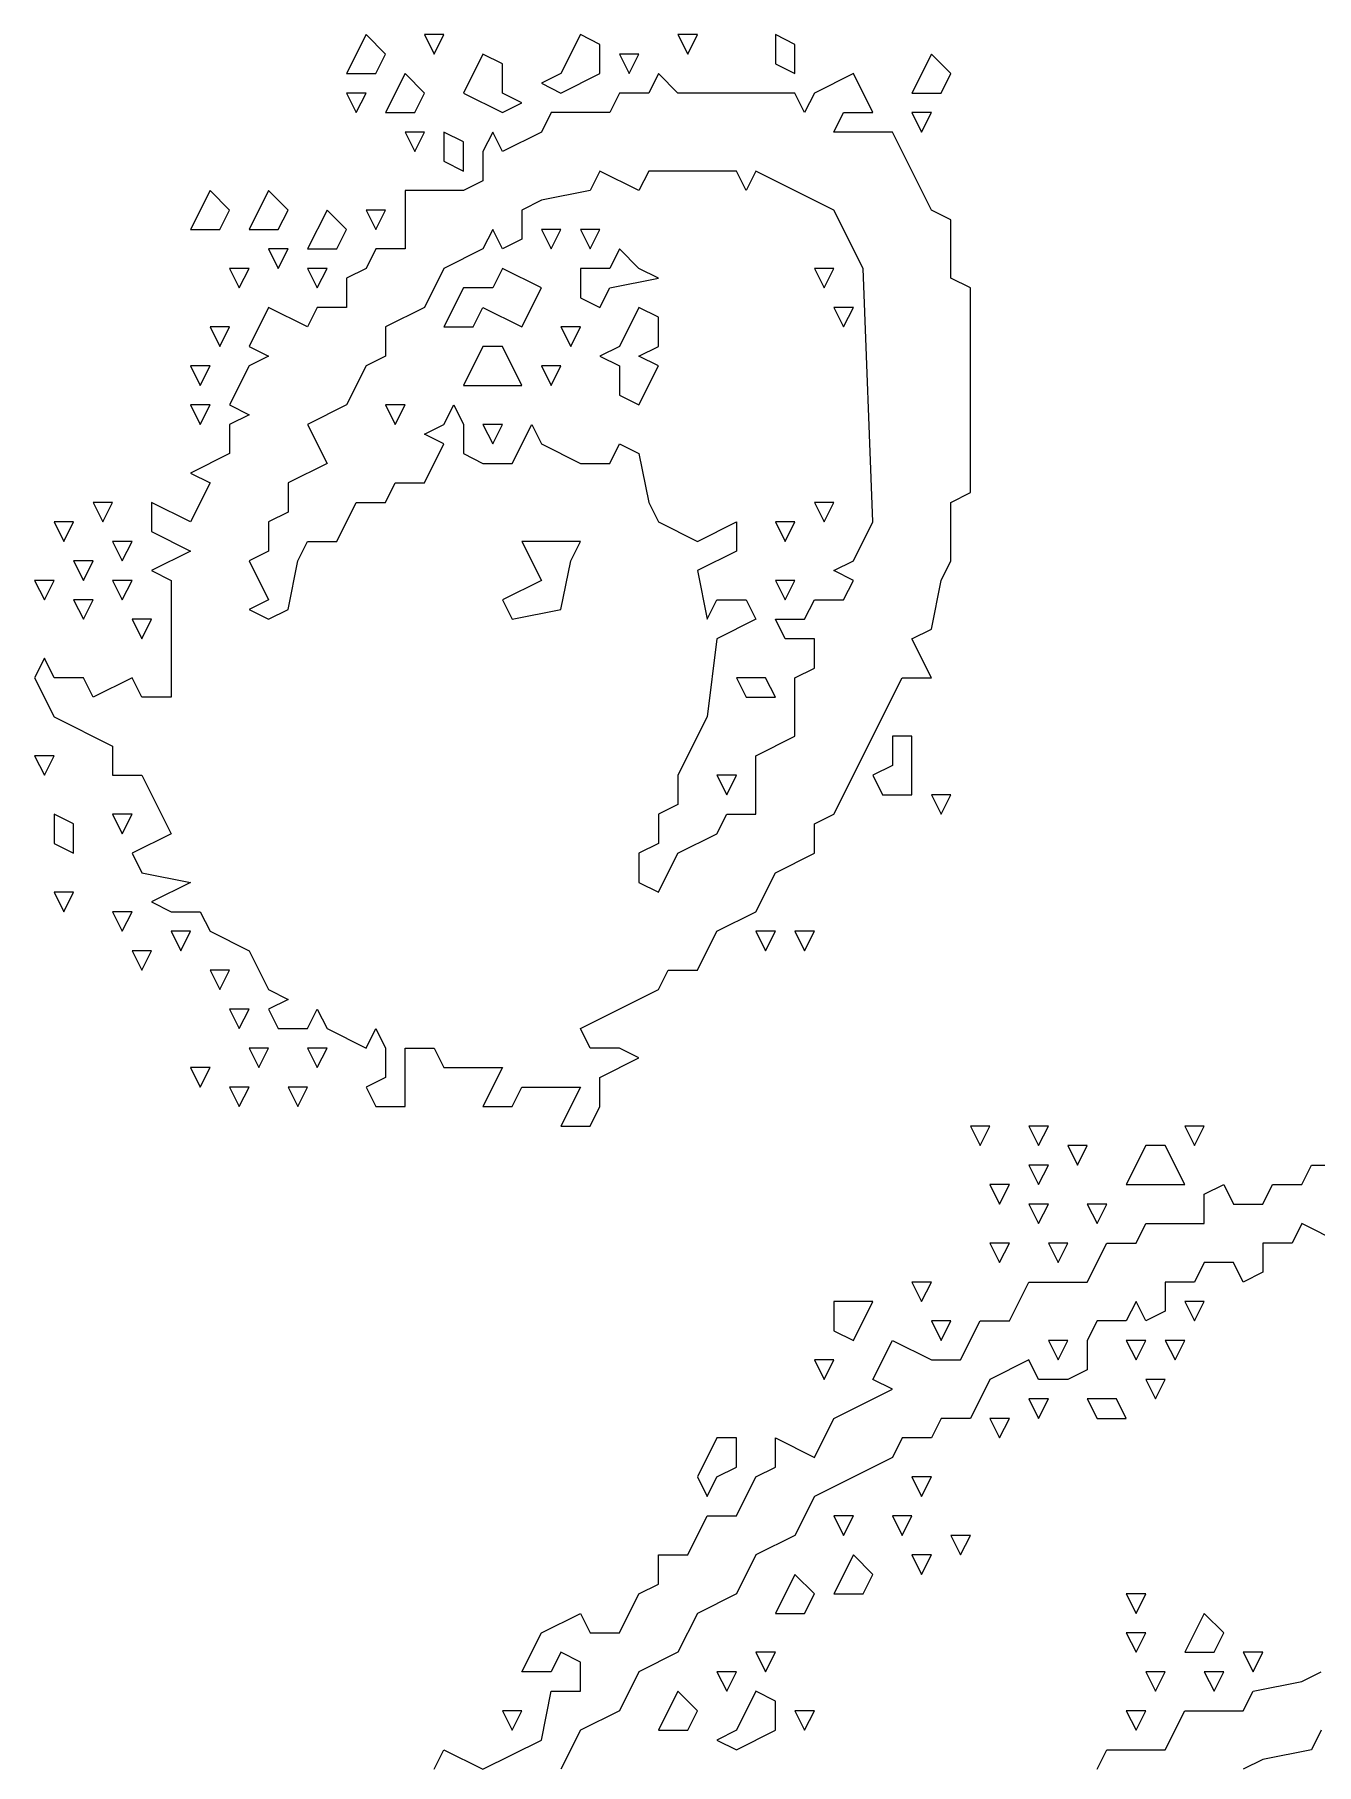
# Model space of a CAD drawing. Extents: x 2 to 124, y 0 to 170.
# Drawn here: x 51.92 to 62.5, y 111.92 to 126.21 of the extents above; entities that cross this region are included whole.
import ezdxf

# ---------------------------------------------------------------- set-up
doc = ezdxf.new("R2010")
doc.units = 0
doc.layers.add('Layer0', color=7, linetype='Continuous')

msp = doc.modelspace()

# ---------------------------------------------------------------- linework, layer by layer
at = {"layer": 'Layer0', "color": 5, "linetype": 'CONTINUOUS'}
for p, q in [((54.65436, 126.2121, 0.1), (54.49337, 125.8902, 0.1)), ((54.81534, 126.0511, 0.1), (54.65436, 126.2121, 0.1)), ((55.13731, 126.2121, 0.1), (55.2178, 126.0511, 0.1)), ((55.2983, 126.2121, 0.1), (55.13731, 126.2121, 0.1)), ((55.2178, 126.0511, 0.1), (55.2983, 126.2121, 0.1)), ((56.42519, 126.2121, 0.1), (56.2642, 125.8902, 0.1)), ((56.58617, 126.1316, 0.1), (56.42519, 126.2121, 0.1)), ((57.23011, 126.2121, 0.1), (57.31061, 126.0511, 0.1)), ((57.3911, 126.2121, 0.1), (57.23011, 126.2121, 0.1)), ((57.31061, 126.0511, 0.1), (57.3911, 126.2121, 0.1)), ((58.03504, 126.2121, 0.1), (58.03504, 125.9706, 0.1)), ((58.19602, 126.1316, 0.1), (58.03504, 126.2121, 0.1)), ((54.73485, 125.8902, 0.1), (54.81534, 126.0511, 0.1)), ((55.62027, 126.0511, 0.1), (55.45928, 125.7292, 0.1)), ((55.78125, 125.9706, 0.1), (55.62027, 126.0511, 0.1)), ((56.58617, 125.8902, 0.1), (56.58617, 126.1316, 0.1)), ((56.74716, 126.0511, 0.1), (56.82765, 125.8902, 0.1)), ((56.90814, 126.0511, 0.1), (56.74716, 126.0511, 0.1)), ((56.82765, 125.8902, 0.1), (56.90814, 126.0511, 0.1)), ((58.19602, 125.8902, 0.1), (58.19602, 126.1316, 0.1)), ((59.32292, 126.0511, 0.1), (59.16193, 125.7292, 0.1)), ((59.4839, 125.8902, 0.1), (59.32292, 126.0511, 0.1)), ((54.49337, 125.8902, 0.1), (54.73485, 125.8902, 0.1)), ((54.97633, 125.8902, 0.1), (54.81534, 125.5682, 0.1)), ((55.13731, 125.7292, 0.1), (54.97633, 125.8902, 0.1)), ((55.78125, 125.7292, 0.1), (55.78125, 125.9706, 0.1)), ((56.2642, 125.8902, 0.1), (56.10322, 125.8097, 0.1)), ((56.2642, 125.7292, 0.1), (56.58617, 125.8902, 0.1)), ((57.06913, 125.8902, 0.1), (56.98864, 125.7292, 0.1)), ((57.23011, 125.7292, 0.1), (57.06913, 125.8902, 0.1)), ((58.03504, 125.9706, 0.1), (58.19602, 125.8902, 0.1)), ((58.67898, 125.8902, 0.1), (58.35701, 125.7292, 0.1)), ((58.83996, 125.5682, 0.1), (58.67898, 125.8902, 0.1)), ((59.40341, 125.7292, 0.1), (59.4839, 125.8902, 0.1)), ((54.49337, 125.7292, 0.1), (54.57386, 125.5682, 0.1)), ((54.65436, 125.7292, 0.1), (54.49337, 125.7292, 0.1)), ((54.57386, 125.5682, 0.1), (54.65436, 125.7292, 0.1)), ((55.05682, 125.5682, 0.1), (55.13731, 125.7292, 0.1)), ((55.45928, 125.7292, 0.1), (55.78125, 125.5682, 0.1)), ((55.94223, 125.6487, 0.1), (55.78125, 125.7292, 0.1)), ((56.10322, 125.8097, 0.1), (56.2642, 125.7292, 0.1)), ((56.74716, 125.7292, 0.1), (56.66667, 125.5682, 0.1)), ((56.98864, 125.7292, 0.1), (56.74716, 125.7292, 0.1)), ((58.19602, 125.7292, 0.1), (57.23011, 125.7292, 0.1)), ((58.27652, 125.5682, 0.1), (58.19602, 125.7292, 0.1)), ((58.35701, 125.7292, 0.1), (58.27652, 125.5682, 0.1)), ((59.16193, 125.7292, 0.1), (59.40341, 125.7292, 0.1)), ((55.78125, 125.5682, 0.1), (55.94223, 125.6487, 0.1)), ((54.81534, 125.5682, 0.1), (55.05682, 125.5682, 0.1)), ((56.18371, 125.5682, 0.1), (56.10322, 125.4072, 0.1)), ((56.66667, 125.5682, 0.1), (56.18371, 125.5682, 0.1)), ((58.51799, 125.4072, 0.1), (58.59848, 125.5682, 0.1)), ((58.59848, 125.5682, 0.1), (58.83996, 125.5682, 0.1)), ((59.16193, 125.5682, 0.1), (59.24242, 125.4072, 0.1)), ((59.32292, 125.5682, 0.1), (59.16193, 125.5682, 0.1)), ((59.24242, 125.4072, 0.1), (59.32292, 125.5682, 0.1)), ((54.97633, 125.4072, 0.1), (55.05682, 125.2462, 0.1)), ((55.13731, 125.4072, 0.1), (54.97633, 125.4072, 0.1)), ((55.05682, 125.2462, 0.1), (55.13731, 125.4072, 0.1)), ((55.2983, 125.4072, 0.1), (55.2983, 125.1657, 0.1)), ((55.45928, 125.3267, 0.1), (55.2983, 125.4072, 0.1)), ((55.45928, 125.0852, 0.1), (55.45928, 125.3267, 0.1)), ((55.70076, 125.4072, 0.1), (55.62027, 125.2462, 0.1)), ((55.78125, 125.2462, 0.1), (55.70076, 125.4072, 0.1)), ((56.10322, 125.4072, 0.1), (55.78125, 125.2462, 0.1)), ((59.00095, 125.4072, 0.1), (58.51799, 125.4072, 0.1)), ((59.32292, 124.7633, 0.1), (59.00095, 125.4072, 0.1)), ((55.2983, 125.1657, 0.1), (55.45928, 125.0852, 0.1)), ((55.62027, 125.2462, 0.1), (55.62027, 125.0047, 0.1)), ((56.58617, 125.0852, 0.1), (56.50568, 124.9242, 0.1)), ((56.90814, 124.9242, 0.1), (56.58617, 125.0852, 0.1)), ((56.98864, 125.0852, 0.1), (56.90814, 124.9242, 0.1)), ((57.71307, 125.0852, 0.1), (56.98864, 125.0852, 0.1)), ((57.79356, 124.9242, 0.1), (57.71307, 125.0852, 0.1)), ((57.87405, 125.0852, 0.1), (57.79356, 124.9242, 0.1)), ((58.51799, 124.7633, 0.1), (57.87405, 125.0852, 0.1)), ((53.36648, 124.9242, 0.1), (53.20549, 124.6023, 0.1)), ((53.52746, 124.7633, 0.1), (53.36648, 124.9242, 0.1)), ((53.84943, 124.9242, 0.1), (53.68845, 124.6023, 0.1)), ((54.01042, 124.7633, 0.1), (53.84943, 124.9242, 0.1)), ((55.45928, 124.9242, 0.1), (54.97633, 124.9242, 0.1)), ((54.97633, 124.9242, 0.1), (54.97633, 124.4413, 0.1)), ((55.62027, 125.0047, 0.1), (55.45928, 124.9242, 0.1)), ((56.50568, 124.9242, 0.1), (56.10322, 124.8438, 0.1)), ((53.44697, 124.6023, 0.1), (53.52746, 124.7633, 0.1)), ((53.92992, 124.6023, 0.1), (54.01042, 124.7633, 0.1)), ((54.33239, 124.7633, 0.1), (54.1714, 124.4413, 0.1)), ((54.49337, 124.6023, 0.1), (54.33239, 124.7633, 0.1)), ((54.65436, 124.7633, 0.1), (54.73485, 124.6023, 0.1)), ((54.81534, 124.7633, 0.1), (54.65436, 124.7633, 0.1)), ((54.73485, 124.6023, 0.1), (54.81534, 124.7633, 0.1)), ((56.10322, 124.8438, 0.1), (55.94223, 124.7633, 0.1)), ((55.94223, 124.7633, 0.1), (55.94223, 124.5218, 0.1)), ((58.75947, 124.2803, 0.1), (58.51799, 124.7633, 0.1)), ((59.4839, 124.6828, 0.1), (59.32292, 124.7633, 0.1)), ((53.20549, 124.6023, 0.1), (53.44697, 124.6023, 0.1)), ((53.68845, 124.6023, 0.1), (53.92992, 124.6023, 0.1)), ((54.41288, 124.4413, 0.1), (54.49337, 124.6023, 0.1)), ((55.70076, 124.6023, 0.1), (55.62027, 124.4413, 0.1)), ((55.78125, 124.4413, 0.1), (55.70076, 124.6023, 0.1)), ((56.10322, 124.6023, 0.1), (56.18371, 124.4413, 0.1)), ((56.2642, 124.6023, 0.1), (56.10322, 124.6023, 0.1)), ((56.18371, 124.4413, 0.1), (56.2642, 124.6023, 0.1)), ((56.42519, 124.6023, 0.1), (56.50568, 124.4413, 0.1)), ((56.58617, 124.6023, 0.1), (56.42519, 124.6023, 0.1)), ((56.50568, 124.4413, 0.1), (56.58617, 124.6023, 0.1)), ((59.4839, 124.1998, 0.1), (59.4839, 124.6828, 0.1)), ((55.94223, 124.5218, 0.1), (55.78125, 124.4413, 0.1)), ((53.84943, 124.4413, 0.1), (53.92992, 124.2803, 0.1)), ((54.01042, 124.4413, 0.1), (53.84943, 124.4413, 0.1)), ((53.92992, 124.2803, 0.1), (54.01042, 124.4413, 0.1)), ((54.1714, 124.4413, 0.1), (54.41288, 124.4413, 0.1)), ((54.73485, 124.4413, 0.1), (54.65436, 124.2803, 0.1)), ((54.97633, 124.4413, 0.1), (54.73485, 124.4413, 0.1)), ((55.62027, 124.4413, 0.1), (55.2983, 124.2803, 0.1)), ((56.74716, 124.4413, 0.1), (56.66667, 124.2803, 0.1)), ((56.90814, 124.2803, 0.1), (56.74716, 124.4413, 0.1)), ((53.52746, 124.2803, 0.1), (53.60795, 124.1193, 0.1)), ((53.68845, 124.2803, 0.1), (53.52746, 124.2803, 0.1)), ((53.60795, 124.1193, 0.1), (53.68845, 124.2803, 0.1)), ((54.1714, 124.2803, 0.1), (54.25189, 124.1193, 0.1)), ((54.33239, 124.2803, 0.1), (54.1714, 124.2803, 0.1)), ((54.25189, 124.1193, 0.1), (54.33239, 124.2803, 0.1)), ((54.65436, 124.2803, 0.1), (54.49337, 124.1998, 0.1)), ((54.49337, 124.1998, 0.1), (54.49337, 123.9583, 0.1)), ((55.2983, 124.2803, 0.1), (55.13731, 123.9583, 0.1)), ((55.78125, 124.2803, 0.1), (55.70076, 124.1193, 0.1)), ((56.10322, 124.1193, 0.1), (55.78125, 124.2803, 0.1)), ((56.66667, 124.2803, 0.1), (56.42519, 124.2803, 0.1)), ((56.42519, 124.2803, 0.1), (56.42519, 124.0388, 0.1)), ((56.66667, 124.1193, 0.1), (57.06913, 124.1998, 0.1)), ((57.06913, 124.1998, 0.1), (56.90814, 124.2803, 0.1)), ((58.35701, 124.2803, 0.1), (58.4375, 124.1193, 0.1)), ((58.51799, 124.2803, 0.1), (58.35701, 124.2803, 0.1)), ((58.4375, 124.1193, 0.1), (58.51799, 124.2803, 0.1)), ((58.83996, 122.1875, 0.1), (58.75947, 124.2803, 0.1)), ((59.64489, 124.1193, 0.1), (59.4839, 124.1998, 0.1)), ((55.45928, 124.1193, 0.1), (55.2983, 123.7973, 0.1)), ((55.70076, 124.1193, 0.1), (55.45928, 124.1193, 0.1)), ((55.94223, 123.7973, 0.1), (56.10322, 124.1193, 0.1)), ((56.42519, 124.0388, 0.1), (56.58617, 123.9583, 0.1)), ((56.58617, 123.9583, 0.1), (56.66667, 124.1193, 0.1)), ((59.64489, 122.429, 0.1), (59.64489, 124.1193, 0.1)), ((53.84943, 123.9583, 0.1), (53.68845, 123.6364, 0.1)), ((54.1714, 123.7973, 0.1), (53.84943, 123.9583, 0.1)), ((54.25189, 123.9583, 0.1), (54.1714, 123.7973, 0.1)), ((54.49337, 123.9583, 0.1), (54.25189, 123.9583, 0.1)), ((55.13731, 123.9583, 0.1), (54.81534, 123.7973, 0.1)), ((55.53977, 123.7973, 0.1), (55.62027, 123.9583, 0.1)), ((55.62027, 123.9583, 0.1), (55.94223, 123.7973, 0.1)), ((56.90814, 123.9583, 0.1), (56.74716, 123.6364, 0.1)), ((57.06913, 123.8778, 0.1), (56.90814, 123.9583, 0.1)), ((57.06913, 123.6364, 0.1), (57.06913, 123.8778, 0.1)), ((58.51799, 123.9583, 0.1), (58.59848, 123.7973, 0.1)), ((58.67898, 123.9583, 0.1), (58.51799, 123.9583, 0.1)), ((58.59848, 123.7973, 0.1), (58.67898, 123.9583, 0.1)), ((53.36648, 123.7973, 0.1), (53.44697, 123.6364, 0.1)), ((53.52746, 123.7973, 0.1), (53.36648, 123.7973, 0.1)), ((53.44697, 123.6364, 0.1), (53.52746, 123.7973, 0.1)), ((54.81534, 123.7973, 0.1), (54.81534, 123.5559, 0.1)), ((55.2983, 123.7973, 0.1), (55.53977, 123.7973, 0.1)), ((56.2642, 123.7973, 0.1), (56.3447, 123.6364, 0.1)), ((56.42519, 123.7973, 0.1), (56.2642, 123.7973, 0.1)), ((56.3447, 123.6364, 0.1), (56.42519, 123.7973, 0.1)), ((53.68845, 123.6364, 0.1), (53.84943, 123.5559, 0.1)), ((55.62027, 123.6364, 0.1), (55.45928, 123.3144, 0.1)), ((55.78125, 123.6364, 0.1), (55.62027, 123.6364, 0.1)), ((55.94223, 123.3144, 0.1), (55.78125, 123.6364, 0.1)), ((56.74716, 123.6364, 0.1), (56.58617, 123.5559, 0.1)), ((56.90814, 123.5559, 0.1), (57.06913, 123.6364, 0.1)), ((53.20549, 123.4754, 0.1), (53.28598, 123.3144, 0.1)), ((53.36648, 123.4754, 0.1), (53.20549, 123.4754, 0.1)), ((53.28598, 123.3144, 0.1), (53.36648, 123.4754, 0.1)), ((53.68845, 123.4754, 0.1), (53.52746, 123.1534, 0.1)), ((53.84943, 123.5559, 0.1), (53.68845, 123.4754, 0.1)), ((54.65436, 123.4754, 0.1), (54.49337, 123.1534, 0.1)), ((54.81534, 123.5559, 0.1), (54.65436, 123.4754, 0.1)), ((56.10322, 123.4754, 0.1), (56.18371, 123.3144, 0.1)), ((56.2642, 123.4754, 0.1), (56.10322, 123.4754, 0.1)), ((56.18371, 123.3144, 0.1), (56.2642, 123.4754, 0.1)), ((56.58617, 123.5559, 0.1), (56.74716, 123.4754, 0.1)), ((56.74716, 123.4754, 0.1), (56.74716, 123.2339, 0.1)), ((57.06913, 123.4754, 0.1), (56.90814, 123.5559, 0.1)), ((56.90814, 123.1534, 0.1), (57.06913, 123.4754, 0.1)), ((55.45928, 123.3144, 0.1), (55.94223, 123.3144, 0.1)), ((56.74716, 123.2339, 0.1), (56.90814, 123.1534, 0.1)), ((53.20549, 123.1534, 0.1), (53.28598, 122.9924, 0.1)), ((53.36648, 123.1534, 0.1), (53.20549, 123.1534, 0.1)), ((53.28598, 122.9924, 0.1), (53.36648, 123.1534, 0.1)), ((53.52746, 123.1534, 0.1), (53.68845, 123.0729, 0.1)), ((53.68845, 123.0729, 0.1), (53.52746, 122.9924, 0.1)), ((54.49337, 123.1534, 0.1), (54.1714, 122.9924, 0.1)), ((54.81534, 123.1534, 0.1), (54.89583, 122.9924, 0.1)), ((54.97633, 123.1534, 0.1), (54.81534, 123.1534, 0.1)), ((54.89583, 122.9924, 0.1), (54.97633, 123.1534, 0.1)), ((55.2983, 122.9924, 0.1), (55.37879, 123.1534, 0.1)), ((55.37879, 123.1534, 0.1), (55.45928, 122.9924, 0.1)), ((53.52746, 122.9924, 0.1), (53.52746, 122.7509, 0.1)), ((54.1714, 122.9924, 0.1), (54.33239, 122.6705, 0.1)), ((55.13731, 122.9119, 0.1), (55.2983, 122.9924, 0.1)), ((55.2983, 122.8314, 0.1), (55.13731, 122.9119, 0.1)), ((55.45928, 122.9924, 0.1), (55.45928, 122.7509, 0.1)), ((55.62027, 122.9924, 0.1), (55.70076, 122.8314, 0.1)), ((55.78125, 122.9924, 0.1), (55.62027, 122.9924, 0.1)), ((55.70076, 122.8314, 0.1), (55.78125, 122.9924, 0.1)), ((55.86174, 122.6705, 0.1), (56.02273, 122.9924, 0.1)), ((56.02273, 122.9924, 0.1), (56.10322, 122.8314, 0.1)), ((53.52746, 122.7509, 0.1), (53.20549, 122.59, 0.1)), ((55.13731, 122.5095, 0.1), (55.2983, 122.8314, 0.1)), ((55.45928, 122.7509, 0.1), (55.62027, 122.6705, 0.1)), ((56.10322, 122.8314, 0.1), (56.42519, 122.6705, 0.1)), ((56.66667, 122.6705, 0.1), (56.74716, 122.8314, 0.1)), ((56.74716, 122.8314, 0.1), (56.90814, 122.7509, 0.1)), ((56.90814, 122.7509, 0.1), (56.98864, 122.3485, 0.1)), ((53.20549, 122.59, 0.1), (53.36648, 122.5095, 0.1)), ((54.33239, 122.6705, 0.1), (54.01042, 122.5095, 0.1)), ((55.62027, 122.6705, 0.1), (55.86174, 122.6705, 0.1)), ((56.42519, 122.6705, 0.1), (56.66667, 122.6705, 0.1)), ((53.36648, 122.5095, 0.1), (53.20549, 122.1875, 0.1)), ((54.01042, 122.5095, 0.1), (54.01042, 122.268, 0.1)), ((54.81534, 122.3485, 0.1), (54.89583, 122.5095, 0.1)), ((54.89583, 122.5095, 0.1), (55.13731, 122.5095, 0.1)), ((52.40057, 122.3485, 0.1), (52.48106, 122.1875, 0.1)), ((52.56155, 122.3485, 0.1), (52.40057, 122.3485, 0.1)), ((52.48106, 122.1875, 0.1), (52.56155, 122.3485, 0.1)), ((53.20549, 122.1875, 0.1), (52.88352, 122.3485, 0.1)), ((52.88352, 122.3485, 0.1), (52.88352, 122.107, 0.1)), ((54.41288, 122.0265, 0.1), (54.57386, 122.3485, 0.1)), ((54.57386, 122.3485, 0.1), (54.81534, 122.3485, 0.1)), ((56.98864, 122.3485, 0.1), (57.06913, 122.1875, 0.1)), ((58.35701, 122.3485, 0.1), (58.4375, 122.1875, 0.1)), ((58.51799, 122.3485, 0.1), (58.35701, 122.3485, 0.1)), ((58.4375, 122.1875, 0.1), (58.51799, 122.3485, 0.1)), ((59.4839, 122.3485, 0.1), (59.64489, 122.429, 0.1)), ((59.4839, 121.8655, 0.1), (59.4839, 122.3485, 0.1)), ((52.0786, 122.1875, 0.1), (52.15909, 122.0265, 0.1)), ((52.23958, 122.1875, 0.1), (52.0786, 122.1875, 0.1)), ((52.15909, 122.0265, 0.1), (52.23958, 122.1875, 0.1)), ((54.01042, 122.268, 0.1), (53.84943, 122.1875, 0.1)), ((53.84943, 122.1875, 0.1), (53.84943, 121.946, 0.1)), ((57.06913, 122.1875, 0.1), (57.3911, 122.0265, 0.1)), ((57.3911, 122.0265, 0.1), (57.71307, 122.1875, 0.1)), ((57.71307, 122.1875, 0.1), (57.71307, 121.946, 0.1)), ((58.03504, 122.1875, 0.1), (58.11553, 122.0265, 0.1)), ((58.19602, 122.1875, 0.1), (58.03504, 122.1875, 0.1)), ((58.11553, 122.0265, 0.1), (58.19602, 122.1875, 0.1)), ((58.67898, 121.8655, 0.1), (58.83996, 122.1875, 0.1)), ((52.56155, 122.0265, 0.1), (52.64205, 121.8655, 0.1)), ((52.72254, 122.0265, 0.1), (52.56155, 122.0265, 0.1)), ((52.64205, 121.8655, 0.1), (52.72254, 122.0265, 0.1)), ((52.88352, 122.107, 0.1), (53.20549, 121.946, 0.1)), ((54.09091, 121.8655, 0.1), (54.1714, 122.0265, 0.1)), ((54.1714, 122.0265, 0.1), (54.41288, 122.0265, 0.1)), ((55.94223, 122.0265, 0.1), (56.10322, 121.7045, 0.1)), ((56.42519, 122.0265, 0.1), (55.94223, 122.0265, 0.1)), ((56.3447, 121.8655, 0.1), (56.42519, 122.0265, 0.1)), ((53.20549, 121.946, 0.1), (52.88352, 121.785, 0.1)), ((53.84943, 121.946, 0.1), (53.68845, 121.8655, 0.1)), ((57.71307, 121.946, 0.1), (57.3911, 121.785, 0.1)), ((52.23958, 121.8655, 0.1), (52.32008, 121.7045, 0.1)), ((52.40057, 121.8655, 0.1), (52.23958, 121.8655, 0.1)), ((52.32008, 121.7045, 0.1), (52.40057, 121.8655, 0.1)), ((52.88352, 121.785, 0.1), (53.04451, 121.7045, 0.1)), ((53.68845, 121.8655, 0.1), (53.84943, 121.5436, 0.1)), ((54.01042, 121.4631, 0.1), (54.09091, 121.8655, 0.1)), ((56.2642, 121.4631, 0.1), (56.3447, 121.8655, 0.1)), ((57.3911, 121.785, 0.1), (57.47159, 121.3826, 0.1)), ((58.51799, 121.785, 0.1), (58.67898, 121.8655, 0.1)), ((58.67898, 121.7045, 0.1), (58.51799, 121.785, 0.1)), ((59.40341, 121.7045, 0.1), (59.4839, 121.8655, 0.1)), ((51.91761, 121.7045, 0.1), (51.99811, 121.5436, 0.1)), ((52.0786, 121.7045, 0.1), (51.91761, 121.7045, 0.1)), ((51.99811, 121.5436, 0.1), (52.0786, 121.7045, 0.1)), ((52.56155, 121.7045, 0.1), (52.64205, 121.5436, 0.1)), ((52.72254, 121.7045, 0.1), (52.56155, 121.7045, 0.1)), ((52.64205, 121.5436, 0.1), (52.72254, 121.7045, 0.1)), ((53.04451, 121.7045, 0.1), (53.04451, 120.7386, 0.1)), ((56.10322, 121.7045, 0.1), (55.78125, 121.5436, 0.1)), ((58.03504, 121.7045, 0.1), (58.11553, 121.5436, 0.1)), ((58.19602, 121.7045, 0.1), (58.03504, 121.7045, 0.1)), ((58.11553, 121.5436, 0.1), (58.19602, 121.7045, 0.1)), ((58.59848, 121.5436, 0.1), (58.67898, 121.7045, 0.1)), ((59.32292, 121.3021, 0.1), (59.40341, 121.7045, 0.1)), ((52.23958, 121.5436, 0.1), (52.32008, 121.3826, 0.1)), ((52.40057, 121.5436, 0.1), (52.23958, 121.5436, 0.1)), ((52.32008, 121.3826, 0.1), (52.40057, 121.5436, 0.1)), ((53.84943, 121.5436, 0.1), (53.68845, 121.4631, 0.1)), ((53.68845, 121.4631, 0.1), (53.84943, 121.3826, 0.1)), ((53.84943, 121.3826, 0.1), (54.01042, 121.4631, 0.1)), ((55.78125, 121.5436, 0.1), (55.86174, 121.3826, 0.1)), ((55.86174, 121.3826, 0.1), (56.2642, 121.4631, 0.1)), ((57.47159, 121.3826, 0.1), (57.55208, 121.5436, 0.1)), ((57.55208, 121.5436, 0.1), (57.79356, 121.5436, 0.1)), ((57.79356, 121.5436, 0.1), (57.87405, 121.3826, 0.1)), ((58.27652, 121.3826, 0.1), (58.35701, 121.5436, 0.1)), ((58.35701, 121.5436, 0.1), (58.59848, 121.5436, 0.1)), ((52.72254, 121.3826, 0.1), (52.80303, 121.2216, 0.1)), ((52.88352, 121.3826, 0.1), (52.72254, 121.3826, 0.1)), ((52.80303, 121.2216, 0.1), (52.88352, 121.3826, 0.1)), ((57.87405, 121.3826, 0.1), (57.55208, 121.2216, 0.1)), ((58.11553, 121.2216, 0.1), (58.03504, 121.3826, 0.1)), ((58.03504, 121.3826, 0.1), (58.27652, 121.3826, 0.1)), ((59.16193, 121.2216, 0.1), (59.32292, 121.3021, 0.1)), ((57.55208, 121.2216, 0.1), (57.47159, 120.5777, 0.1)), ((58.35701, 121.2216, 0.1), (58.11553, 121.2216, 0.1)), ((58.35701, 120.9801, 0.1), (58.35701, 121.2216, 0.1)), ((59.32292, 120.8996, 0.1), (59.16193, 121.2216, 0.1)), ((51.99811, 121.0606, 0.1), (51.91761, 120.8996, 0.1)), ((52.0786, 120.8996, 0.1), (51.99811, 121.0606, 0.1)), ((51.91761, 120.8996, 0.1), (52.0786, 120.5777, 0.1)), ((52.32008, 120.8996, 0.1), (52.0786, 120.8996, 0.1)), ((52.40057, 120.7386, 0.1), (52.32008, 120.8996, 0.1)), ((52.72254, 120.8996, 0.1), (52.40057, 120.7386, 0.1)), ((52.80303, 120.7386, 0.1), (52.72254, 120.8996, 0.1)), ((57.71307, 120.8996, 0.1), (57.79356, 120.7386, 0.1)), ((57.95455, 120.8996, 0.1), (57.71307, 120.8996, 0.1)), ((58.03504, 120.7386, 0.1), (57.95455, 120.8996, 0.1)), ((58.19602, 120.8996, 0.1), (58.35701, 120.9801, 0.1)), ((58.19602, 120.4167, 0.1), (58.19602, 120.8996, 0.1)), ((58.51799, 119.7727, 0.1), (59.08144, 120.8996, 0.1)), ((59.08144, 120.8996, 0.1), (59.32292, 120.8996, 0.1)), ((53.04451, 120.7386, 0.1), (52.80303, 120.7386, 0.1)), ((57.79356, 120.7386, 0.1), (58.03504, 120.7386, 0.1)), ((52.0786, 120.5777, 0.1), (52.56155, 120.3362, 0.1)), ((57.47159, 120.5777, 0.1), (57.23011, 120.0947, 0.1)), ((52.56155, 120.3362, 0.1), (52.56155, 120.0947, 0.1)), ((57.87405, 120.2557, 0.1), (58.19602, 120.4167, 0.1)), ((59.00095, 120.4167, 0.1), (59.00095, 120.1752, 0.1)), ((59.16193, 120.4167, 0.1), (59.00095, 120.4167, 0.1)), ((59.16193, 119.9337, 0.1), (59.16193, 120.4167, 0.1)), ((51.91761, 120.2557, 0.1), (51.99811, 120.0947, 0.1)), ((52.0786, 120.2557, 0.1), (51.91761, 120.2557, 0.1)), ((51.99811, 120.0947, 0.1), (52.0786, 120.2557, 0.1)), ((57.87405, 119.7727, 0.1), (57.87405, 120.2557, 0.1)), ((59.00095, 120.1752, 0.1), (58.83996, 120.0947, 0.1)), ((52.56155, 120.0947, 0.1), (52.80303, 120.0947, 0.1)), ((52.80303, 120.0947, 0.1), (53.04451, 119.6117, 0.1)), ((57.23011, 120.0947, 0.1), (57.23011, 119.8532, 0.1)), ((57.55208, 120.0947, 0.1), (57.63258, 119.9337, 0.1)), ((57.71307, 120.0947, 0.1), (57.55208, 120.0947, 0.1)), ((57.63258, 119.9337, 0.1), (57.71307, 120.0947, 0.1)), ((58.83996, 120.0947, 0.1), (58.92045, 119.9337, 0.1)), ((58.92045, 119.9337, 0.1), (59.16193, 119.9337, 0.1)), ((59.32292, 119.9337, 0.1), (59.40341, 119.7727, 0.1)), ((59.4839, 119.9337, 0.1), (59.32292, 119.9337, 0.1)), ((59.40341, 119.7727, 0.1), (59.4839, 119.9337, 0.1)), ((52.0786, 119.7727, 0.1), (52.0786, 119.5313, 0.1)), ((52.23958, 119.6922, 0.1), (52.0786, 119.7727, 0.1)), ((52.56155, 119.7727, 0.1), (52.64205, 119.6117, 0.1)), ((52.72254, 119.7727, 0.1), (52.56155, 119.7727, 0.1)), ((52.64205, 119.6117, 0.1), (52.72254, 119.7727, 0.1)), ((57.23011, 119.8532, 0.1), (57.06913, 119.7727, 0.1)), ((57.06913, 119.7727, 0.1), (57.06913, 119.5313, 0.1)), ((57.55208, 119.6117, 0.1), (57.63258, 119.7727, 0.1)), ((57.63258, 119.7727, 0.1), (57.87405, 119.7727, 0.1)), ((58.35701, 119.6922, 0.1), (58.51799, 119.7727, 0.1)), ((52.23958, 119.4508, 0.1), (52.23958, 119.6922, 0.1)), ((53.04451, 119.6117, 0.1), (52.72254, 119.4508, 0.1)), ((57.23011, 119.4508, 0.1), (57.55208, 119.6117, 0.1)), ((58.35701, 119.4508, 0.1), (58.35701, 119.6922, 0.1)), ((52.0786, 119.5313, 0.1), (52.23958, 119.4508, 0.1)), ((52.72254, 119.4508, 0.1), (52.80303, 119.2898, 0.1)), ((57.06913, 119.5313, 0.1), (56.90814, 119.4508, 0.1)), ((56.90814, 119.4508, 0.1), (56.90814, 119.2093, 0.1)), ((57.06913, 119.1288, 0.1), (57.23011, 119.4508, 0.1)), ((58.03504, 119.2898, 0.1), (58.35701, 119.4508, 0.1)), ((52.80303, 119.2898, 0.1), (53.20549, 119.2093, 0.1)), ((53.20549, 119.2093, 0.1), (52.88352, 119.0483, 0.1)), ((56.90814, 119.2093, 0.1), (57.06913, 119.1288, 0.1)), ((57.87405, 118.9678, 0.1), (58.03504, 119.2898, 0.1)), ((52.0786, 119.1288, 0.1), (52.15909, 118.9678, 0.1)), ((52.23958, 119.1288, 0.1), (52.0786, 119.1288, 0.1)), ((52.15909, 118.9678, 0.1), (52.23958, 119.1288, 0.1)), ((52.88352, 119.0483, 0.1), (53.04451, 118.9678, 0.1)), ((52.56155, 118.9678, 0.1), (52.64205, 118.8068, 0.1)), ((52.72254, 118.9678, 0.1), (52.56155, 118.9678, 0.1)), ((52.64205, 118.8068, 0.1), (52.72254, 118.9678, 0.1)), ((53.04451, 118.9678, 0.1), (53.28598, 118.9678, 0.1)), ((53.28598, 118.9678, 0.1), (53.36648, 118.8068, 0.1)), ((57.55208, 118.8068, 0.1), (57.87405, 118.9678, 0.1)), ((53.04451, 118.8068, 0.1), (53.125, 118.6458, 0.1)), ((53.20549, 118.8068, 0.1), (53.04451, 118.8068, 0.1)), ((53.125, 118.6458, 0.1), (53.20549, 118.8068, 0.1)), ((53.36648, 118.8068, 0.1), (53.68845, 118.6458, 0.1)), ((57.3911, 118.4848, 0.1), (57.55208, 118.8068, 0.1)), ((57.87405, 118.8068, 0.1), (57.95455, 118.6458, 0.1)), ((58.03504, 118.8068, 0.1), (57.87405, 118.8068, 0.1)), ((57.95455, 118.6458, 0.1), (58.03504, 118.8068, 0.1)), ((58.19602, 118.8068, 0.1), (58.27652, 118.6458, 0.1)), ((58.35701, 118.8068, 0.1), (58.19602, 118.8068, 0.1)), ((58.27652, 118.6458, 0.1), (58.35701, 118.8068, 0.1)), ((52.72254, 118.6458, 0.1), (52.80303, 118.4848, 0.1)), ((52.88352, 118.6458, 0.1), (52.72254, 118.6458, 0.1)), ((52.80303, 118.4848, 0.1), (52.88352, 118.6458, 0.1)), ((53.68845, 118.6458, 0.1), (53.84943, 118.3239, 0.1)), ((53.36648, 118.4848, 0.1), (53.44697, 118.3239, 0.1)), ((53.52746, 118.4848, 0.1), (53.36648, 118.4848, 0.1)), ((53.44697, 118.3239, 0.1), (53.52746, 118.4848, 0.1)), ((57.06913, 118.3239, 0.1), (57.14962, 118.4848, 0.1)), ((57.14962, 118.4848, 0.1), (57.3911, 118.4848, 0.1)), ((53.84943, 118.3239, 0.1), (54.01042, 118.2434, 0.1)), ((56.42519, 118.0019, 0.1), (57.06913, 118.3239, 0.1)), ((53.52746, 118.1629, 0.1), (53.60795, 118.0019, 0.1)), ((53.68845, 118.1629, 0.1), (53.52746, 118.1629, 0.1)), ((53.60795, 118.0019, 0.1), (53.68845, 118.1629, 0.1)), ((54.01042, 118.2434, 0.1), (53.84943, 118.1629, 0.1)), ((53.84943, 118.1629, 0.1), (53.92992, 118.0019, 0.1)), ((54.1714, 118.0019, 0.1), (54.25189, 118.1629, 0.1)), ((54.25189, 118.1629, 0.1), (54.33239, 118.0019, 0.1)), ((53.92992, 118.0019, 0.1), (54.1714, 118.0019, 0.1)), ((54.33239, 118.0019, 0.1), (54.65436, 117.8409, 0.1)), ((54.65436, 117.8409, 0.1), (54.73485, 118.0019, 0.1)), ((54.73485, 118.0019, 0.1), (54.81534, 117.8409, 0.1)), ((56.50568, 117.8409, 0.1), (56.42519, 118.0019, 0.1)), ((53.68845, 117.8409, 0.1), (53.76894, 117.6799, 0.1)), ((53.84943, 117.8409, 0.1), (53.68845, 117.8409, 0.1)), ((53.76894, 117.6799, 0.1), (53.84943, 117.8409, 0.1)), ((54.1714, 117.8409, 0.1), (54.25189, 117.6799, 0.1)), ((54.33239, 117.8409, 0.1), (54.1714, 117.8409, 0.1)), ((54.25189, 117.6799, 0.1), (54.33239, 117.8409, 0.1)), ((54.81534, 117.8409, 0.1), (54.81534, 117.5994, 0.1)), ((54.97633, 117.358, 0.1), (54.97633, 117.8409, 0.1)), ((54.97633, 117.8409, 0.1), (55.2178, 117.8409, 0.1)), ((55.2178, 117.8409, 0.1), (55.2983, 117.6799, 0.1)), ((56.74716, 117.8409, 0.1), (56.50568, 117.8409, 0.1)), ((56.58617, 117.5994, 0.1), (56.90814, 117.7604, 0.1)), ((56.90814, 117.7604, 0.1), (56.74716, 117.8409, 0.1)), ((53.20549, 117.6799, 0.1), (53.28598, 117.5189, 0.1)), ((53.36648, 117.6799, 0.1), (53.20549, 117.6799, 0.1)), ((53.28598, 117.5189, 0.1), (53.36648, 117.6799, 0.1)), ((54.81534, 117.5994, 0.1), (54.65436, 117.5189, 0.1)), ((55.2983, 117.6799, 0.1), (55.78125, 117.6799, 0.1)), ((55.78125, 117.6799, 0.1), (55.62027, 117.358, 0.1)), ((56.58617, 117.358, 0.1), (56.58617, 117.5994, 0.1)), ((53.52746, 117.5189, 0.1), (53.60795, 117.358, 0.1)), ((53.68845, 117.5189, 0.1), (53.52746, 117.5189, 0.1)), ((53.60795, 117.358, 0.1), (53.68845, 117.5189, 0.1)), ((54.01042, 117.5189, 0.1), (54.09091, 117.358, 0.1)), ((54.1714, 117.5189, 0.1), (54.01042, 117.5189, 0.1)), ((54.09091, 117.358, 0.1), (54.1714, 117.5189, 0.1)), ((54.65436, 117.5189, 0.1), (54.73485, 117.358, 0.1)), ((55.86174, 117.358, 0.1), (55.94223, 117.5189, 0.1)), ((55.94223, 117.5189, 0.1), (56.42519, 117.5189, 0.1)), ((56.42519, 117.5189, 0.1), (56.2642, 117.197, 0.1)), ((54.73485, 117.358, 0.1), (54.97633, 117.358, 0.1)), ((55.62027, 117.358, 0.1), (55.86174, 117.358, 0.1)), ((56.50568, 117.197, 0.1), (56.58617, 117.358, 0.1)), ((56.2642, 117.197, 0.1), (56.50568, 117.197, 0.1)), ((59.64489, 117.197, 0.1), (59.72538, 117.036, 0.1)), ((59.80587, 117.197, 0.1), (59.64489, 117.197, 0.1)), ((59.72538, 117.036, 0.1), (59.80587, 117.197, 0.1)), ((60.12784, 117.197, 0.1), (60.20833, 117.036, 0.1)), ((60.28883, 117.197, 0.1), (60.12784, 117.197, 0.1)), ((60.20833, 117.036, 0.1), (60.28883, 117.197, 0.1)), ((61.41572, 117.197, 0.1), (61.49621, 117.036, 0.1)), ((61.5767, 117.197, 0.1), (61.41572, 117.197, 0.1)), ((61.49621, 117.036, 0.1), (61.5767, 117.197, 0.1)), ((60.44981, 117.036, 0.1), (60.5303, 116.875, 0.1)), ((60.6108, 117.036, 0.1), (60.44981, 117.036, 0.1)), ((60.5303, 116.875, 0.1), (60.6108, 117.036, 0.1)), ((61.09375, 117.036, 0.1), (60.93277, 116.714, 0.1)), ((61.25473, 117.036, 0.1), (61.09375, 117.036, 0.1)), ((61.41572, 116.714, 0.1), (61.25473, 117.036, 0.1)), ((60.12784, 116.875, 0.1), (60.20833, 116.714, 0.1)), ((60.28883, 116.875, 0.1), (60.12784, 116.875, 0.1)), ((60.20833, 116.714, 0.1), (60.28883, 116.875, 0.1)), ((62.38163, 116.714, 0.1), (62.46212, 116.875, 0.1)), ((62.46212, 116.875, 0.1), (62.94508, 116.875, 0.1)), ((59.80587, 116.714, 0.1), (59.88636, 116.553, 0.1)), ((59.96686, 116.714, 0.1), (59.80587, 116.714, 0.1)), ((59.88636, 116.553, 0.1), (59.96686, 116.714, 0.1)), ((60.93277, 116.714, 0.1), (61.41572, 116.714, 0.1)), ((61.5767, 116.6335, 0.1), (61.73769, 116.714, 0.1)), ((61.5767, 116.392, 0.1), (61.5767, 116.6335, 0.1)), ((61.73769, 116.714, 0.1), (61.81818, 116.553, 0.1)), ((62.05966, 116.553, 0.1), (62.14015, 116.714, 0.1)), ((62.14015, 116.714, 0.1), (62.38163, 116.714, 0.1)), ((60.12784, 116.553, 0.1), (60.20833, 116.392, 0.1)), ((60.28883, 116.553, 0.1), (60.12784, 116.553, 0.1)), ((60.20833, 116.392, 0.1), (60.28883, 116.553, 0.1)), ((60.6108, 116.553, 0.1), (60.69129, 116.392, 0.1)), ((60.77178, 116.553, 0.1), (60.6108, 116.553, 0.1)), ((60.69129, 116.392, 0.1), (60.77178, 116.553, 0.1)), ((61.81818, 116.553, 0.1), (62.05966, 116.553, 0.1)), ((61.01326, 116.2311, 0.1), (61.09375, 116.392, 0.1)), ((61.09375, 116.392, 0.1), (61.5767, 116.392, 0.1)), ((62.38163, 116.392, 0.1), (62.30114, 116.2311, 0.1)), ((62.7036, 116.2311, 0.1), (62.38163, 116.392, 0.1)), ((59.80587, 116.2311, 0.1), (59.88636, 116.0701, 0.1)), ((59.96686, 116.2311, 0.1), (59.80587, 116.2311, 0.1)), ((59.88636, 116.0701, 0.1), (59.96686, 116.2311, 0.1)), ((60.28883, 116.2311, 0.1), (60.36932, 116.0701, 0.1)), ((60.44981, 116.2311, 0.1), (60.28883, 116.2311, 0.1)), ((60.36932, 116.0701, 0.1), (60.44981, 116.2311, 0.1)), ((60.6108, 115.9091, 0.1), (60.77178, 116.2311, 0.1)), ((60.77178, 116.2311, 0.1), (61.01326, 116.2311, 0.1)), ((62.30114, 116.2311, 0.1), (62.05966, 116.2311, 0.1)), ((62.05966, 116.2311, 0.1), (62.05966, 115.9896, 0.1)), ((61.5767, 116.0701, 0.1), (61.49621, 115.9091, 0.1)), ((61.81818, 116.0701, 0.1), (61.5767, 116.0701, 0.1)), ((61.89867, 115.9091, 0.1), (61.81818, 116.0701, 0.1)), ((59.16193, 115.9091, 0.1), (59.24242, 115.7481, 0.1)), ((59.32292, 115.9091, 0.1), (59.16193, 115.9091, 0.1)), ((59.24242, 115.7481, 0.1), (59.32292, 115.9091, 0.1)), ((59.96686, 115.5871, 0.1), (60.12784, 115.9091, 0.1)), ((60.12784, 115.9091, 0.1), (60.6108, 115.9091, 0.1)), ((61.49621, 115.9091, 0.1), (61.25473, 115.9091, 0.1)), ((61.25473, 115.9091, 0.1), (61.25473, 115.6676, 0.1)), ((62.05966, 115.9896, 0.1), (61.89867, 115.9091, 0.1)), ((58.51799, 115.7481, 0.1), (58.51799, 115.5066, 0.1)), ((58.83996, 115.7481, 0.1), (58.51799, 115.7481, 0.1)), ((58.67898, 115.4261, 0.1), (58.83996, 115.7481, 0.1)), ((61.01326, 115.7481, 0.1), (60.93277, 115.5871, 0.1)), ((61.09375, 115.5871, 0.1), (61.01326, 115.7481, 0.1)), ((61.41572, 115.7481, 0.1), (61.49621, 115.5871, 0.1)), ((61.5767, 115.7481, 0.1), (61.41572, 115.7481, 0.1)), ((61.49621, 115.5871, 0.1), (61.5767, 115.7481, 0.1)), ((59.32292, 115.5871, 0.1), (59.40341, 115.4261, 0.1)), ((59.4839, 115.5871, 0.1), (59.32292, 115.5871, 0.1)), ((59.40341, 115.4261, 0.1), (59.4839, 115.5871, 0.1)), ((59.56439, 115.2652, 0.1), (59.72538, 115.5871, 0.1)), ((59.72538, 115.5871, 0.1), (59.96686, 115.5871, 0.1)), ((60.69129, 115.5871, 0.1), (60.6108, 115.4261, 0.1)), ((60.93277, 115.5871, 0.1), (60.69129, 115.5871, 0.1)), ((61.25473, 115.6676, 0.1), (61.09375, 115.5871, 0.1)), ((58.51799, 115.5066, 0.1), (58.67898, 115.4261, 0.1)), ((58.83996, 115.1042, 0.1), (59.00095, 115.4261, 0.1)), ((59.00095, 115.4261, 0.1), (59.32292, 115.2652, 0.1)), ((60.28883, 115.4261, 0.1), (60.36932, 115.2652, 0.1)), ((60.44981, 115.4261, 0.1), (60.28883, 115.4261, 0.1)), ((60.36932, 115.2652, 0.1), (60.44981, 115.4261, 0.1)), ((60.6108, 115.4261, 0.1), (60.6108, 115.1847, 0.1)), ((60.93277, 115.4261, 0.1), (61.01326, 115.2652, 0.1)), ((61.09375, 115.4261, 0.1), (60.93277, 115.4261, 0.1)), ((61.01326, 115.2652, 0.1), (61.09375, 115.4261, 0.1)), ((61.25473, 115.4261, 0.1), (61.33523, 115.2652, 0.1)), ((61.41572, 115.4261, 0.1), (61.25473, 115.4261, 0.1)), ((61.33523, 115.2652, 0.1), (61.41572, 115.4261, 0.1)), ((58.35701, 115.2652, 0.1), (58.4375, 115.1042, 0.1)), ((58.51799, 115.2652, 0.1), (58.35701, 115.2652, 0.1)), ((58.4375, 115.1042, 0.1), (58.51799, 115.2652, 0.1)), ((59.32292, 115.2652, 0.1), (59.56439, 115.2652, 0.1)), ((60.12784, 115.2652, 0.1), (59.80587, 115.1042, 0.1)), ((60.20833, 115.1042, 0.1), (60.12784, 115.2652, 0.1)), ((60.6108, 115.1847, 0.1), (60.44981, 115.1042, 0.1)), ((58.51799, 114.7822, 0.1), (59.00095, 115.0237, 0.1)), ((59.00095, 115.0237, 0.1), (58.83996, 115.1042, 0.1)), ((59.80587, 115.1042, 0.1), (59.64489, 114.7822, 0.1)), ((60.44981, 115.1042, 0.1), (60.20833, 115.1042, 0.1)), ((61.09375, 115.1042, 0.1), (61.17424, 114.9432, 0.1)), ((61.25473, 115.1042, 0.1), (61.09375, 115.1042, 0.1)), ((61.17424, 114.9432, 0.1), (61.25473, 115.1042, 0.1)), ((60.12784, 114.9432, 0.1), (60.20833, 114.7822, 0.1)), ((60.28883, 114.9432, 0.1), (60.12784, 114.9432, 0.1)), ((60.20833, 114.7822, 0.1), (60.28883, 114.9432, 0.1)), ((60.6108, 114.9432, 0.1), (60.69129, 114.7822, 0.1)), ((60.85227, 114.9432, 0.1), (60.6108, 114.9432, 0.1)), ((60.93277, 114.7822, 0.1), (60.85227, 114.9432, 0.1)), ((58.35701, 114.4602, 0.1), (58.51799, 114.7822, 0.1)), ((59.40341, 114.7822, 0.1), (59.32292, 114.6212, 0.1)), ((59.64489, 114.7822, 0.1), (59.40341, 114.7822, 0.1)), ((59.80587, 114.7822, 0.1), (59.88636, 114.6212, 0.1)), ((59.96686, 114.7822, 0.1), (59.80587, 114.7822, 0.1)), ((59.88636, 114.6212, 0.1), (59.96686, 114.7822, 0.1)), ((60.69129, 114.7822, 0.1), (60.93277, 114.7822, 0.1)), ((57.55208, 114.6212, 0.1), (57.3911, 114.2992, 0.1)), ((57.71307, 114.6212, 0.1), (57.55208, 114.6212, 0.1)), ((57.71307, 114.3797, 0.1), (57.71307, 114.6212, 0.1)), ((58.03504, 114.3797, 0.1), (58.03504, 114.6212, 0.1)), ((58.03504, 114.6212, 0.1), (58.35701, 114.4602, 0.1)), ((59.08144, 114.6212, 0.1), (59.00095, 114.4602, 0.1)), ((59.32292, 114.6212, 0.1), (59.08144, 114.6212, 0.1)), ((59.00095, 114.4602, 0.1), (58.35701, 114.1383, 0.1)), ((57.3911, 114.2992, 0.1), (57.47159, 114.1383, 0.1)), ((57.47159, 114.1383, 0.1), (57.55208, 114.2992, 0.1)), ((57.55208, 114.2992, 0.1), (57.71307, 114.3797, 0.1)), ((57.71307, 113.9773, 0.1), (57.87405, 114.2992, 0.1)), ((57.87405, 114.2992, 0.1), (58.03504, 114.3797, 0.1)), ((59.16193, 114.2992, 0.1), (59.24242, 114.1383, 0.1)), ((59.32292, 114.2992, 0.1), (59.16193, 114.2992, 0.1)), ((59.24242, 114.1383, 0.1), (59.32292, 114.2992, 0.1)), ((58.35701, 114.1383, 0.1), (58.19602, 113.8163, 0.1)), ((57.31061, 113.6553, 0.1), (57.47159, 113.9773, 0.1)), ((57.47159, 113.9773, 0.1), (57.71307, 113.9773, 0.1)), ((58.51799, 113.9773, 0.1), (58.59848, 113.8163, 0.1)), ((58.67898, 113.9773, 0.1), (58.51799, 113.9773, 0.1)), ((58.59848, 113.8163, 0.1), (58.67898, 113.9773, 0.1)), ((59.00095, 113.9773, 0.1), (59.08144, 113.8163, 0.1)), ((59.16193, 113.9773, 0.1), (59.00095, 113.9773, 0.1)), ((59.08144, 113.8163, 0.1), (59.16193, 113.9773, 0.1)), ((58.19602, 113.8163, 0.1), (57.87405, 113.6553, 0.1)), ((59.4839, 113.8163, 0.1), (59.56439, 113.6553, 0.1)), ((59.64489, 113.8163, 0.1), (59.4839, 113.8163, 0.1)), ((59.56439, 113.6553, 0.1), (59.64489, 113.8163, 0.1)), ((57.06913, 113.4138, 0.1), (57.06913, 113.6553, 0.1)), ((57.06913, 113.6553, 0.1), (57.31061, 113.6553, 0.1)), ((57.87405, 113.6553, 0.1), (57.71307, 113.3333, 0.1)), ((58.67898, 113.6553, 0.1), (58.51799, 113.3333, 0.1)), ((58.83996, 113.4943, 0.1), (58.67898, 113.6553, 0.1)), ((59.16193, 113.6553, 0.1), (59.24242, 113.4943, 0.1)), ((59.32292, 113.6553, 0.1), (59.16193, 113.6553, 0.1)), ((59.24242, 113.4943, 0.1), (59.32292, 113.6553, 0.1)), ((58.19602, 113.4943, 0.1), (58.03504, 113.1723, 0.1)), ((58.35701, 113.3333, 0.1), (58.19602, 113.4943, 0.1)), ((58.75947, 113.3333, 0.1), (58.83996, 113.4943, 0.1)), ((56.74716, 113.0114, 0.1), (56.90814, 113.3333, 0.1)), ((56.90814, 113.3333, 0.1), (57.06913, 113.4138, 0.1)), ((57.71307, 113.3333, 0.1), (57.3911, 113.1723, 0.1)), ((58.27652, 113.1723, 0.1), (58.35701, 113.3333, 0.1)), ((58.51799, 113.3333, 0.1), (58.75947, 113.3333, 0.1)), ((60.93277, 113.3333, 0.1), (61.01326, 113.1723, 0.1)), ((61.09375, 113.3333, 0.1), (60.93277, 113.3333, 0.1)), ((61.01326, 113.1723, 0.1), (61.09375, 113.3333, 0.1)), ((56.10322, 113.0114, 0.1), (56.42519, 113.1723, 0.1)), ((56.42519, 113.1723, 0.1), (56.50568, 113.0114, 0.1)), ((57.3911, 113.1723, 0.1), (57.23011, 112.8504, 0.1)), ((58.03504, 113.1723, 0.1), (58.27652, 113.1723, 0.1)), ((61.5767, 113.1723, 0.1), (61.41572, 112.8504, 0.1)), ((61.73769, 113.0114, 0.1), (61.5767, 113.1723, 0.1)), ((55.94223, 112.6894, 0.1), (56.10322, 113.0114, 0.1)), ((56.50568, 113.0114, 0.1), (56.74716, 113.0114, 0.1)), ((60.93277, 113.0114, 0.1), (61.01326, 112.8504, 0.1)), ((61.09375, 113.0114, 0.1), (60.93277, 113.0114, 0.1)), ((61.01326, 112.8504, 0.1), (61.09375, 113.0114, 0.1)), ((61.6572, 112.8504, 0.1), (61.73769, 113.0114, 0.1)), ((56.2642, 112.8504, 0.1), (56.18371, 112.6894, 0.1)), ((56.42519, 112.7699, 0.1), (56.2642, 112.8504, 0.1)), ((56.42519, 112.5284, 0.1), (56.42519, 112.7699, 0.1)), ((57.23011, 112.8504, 0.1), (56.90814, 112.6894, 0.1)), ((57.87405, 112.8504, 0.1), (57.95455, 112.6894, 0.1)), ((58.03504, 112.8504, 0.1), (57.87405, 112.8504, 0.1)), ((57.95455, 112.6894, 0.1), (58.03504, 112.8504, 0.1)), ((61.41572, 112.8504, 0.1), (61.6572, 112.8504, 0.1)), ((61.89867, 112.8504, 0.1), (61.97917, 112.6894, 0.1)), ((62.05966, 112.8504, 0.1), (61.89867, 112.8504, 0.1)), ((61.97917, 112.6894, 0.1), (62.05966, 112.8504, 0.1)), ((56.18371, 112.6894, 0.1), (55.94223, 112.6894, 0.1)), ((56.90814, 112.6894, 0.1), (56.74716, 112.3674, 0.1)), ((57.55208, 112.6894, 0.1), (57.63258, 112.5284, 0.1)), ((57.71307, 112.6894, 0.1), (57.55208, 112.6894, 0.1)), ((57.63258, 112.5284, 0.1), (57.71307, 112.6894, 0.1)), ((61.09375, 112.6894, 0.1), (61.17424, 112.5284, 0.1)), ((61.25473, 112.6894, 0.1), (61.09375, 112.6894, 0.1)), ((61.17424, 112.5284, 0.1), (61.25473, 112.6894, 0.1)), ((61.5767, 112.6894, 0.1), (61.6572, 112.5284, 0.1)), ((61.73769, 112.6894, 0.1), (61.5767, 112.6894, 0.1)), ((61.6572, 112.5284, 0.1), (61.73769, 112.6894, 0.1)), ((61.97917, 112.5284, 0.1), (62.38163, 112.6089, 0.1)), ((62.38163, 112.6089, 0.1), (62.54261, 112.6894, 0.1)), ((56.10322, 112.1259, 0.1), (56.18371, 112.5284, 0.1)), ((56.18371, 112.5284, 0.1), (56.42519, 112.5284, 0.1)), ((57.23011, 112.5284, 0.1), (57.06913, 112.2064, 0.1)), ((57.3911, 112.3674, 0.1), (57.23011, 112.5284, 0.1)), ((57.87405, 112.5284, 0.1), (57.71307, 112.2064, 0.1)), ((58.03504, 112.4479, 0.1), (57.87405, 112.5284, 0.1)), ((58.03504, 112.2064, 0.1), (58.03504, 112.4479, 0.1)), ((61.89867, 112.3674, 0.1), (61.97917, 112.5284, 0.1)), ((55.78125, 112.3674, 0.1), (55.86174, 112.2064, 0.1)), ((55.94223, 112.3674, 0.1), (55.78125, 112.3674, 0.1)), ((55.86174, 112.2064, 0.1), (55.94223, 112.3674, 0.1)), ((56.74716, 112.3674, 0.1), (56.42519, 112.2064, 0.1)), ((57.31061, 112.2064, 0.1), (57.3911, 112.3674, 0.1)), ((58.19602, 112.3674, 0.1), (58.27652, 112.2064, 0.1)), ((58.35701, 112.3674, 0.1), (58.19602, 112.3674, 0.1)), ((58.27652, 112.2064, 0.1), (58.35701, 112.3674, 0.1)), ((60.93277, 112.3674, 0.1), (61.01326, 112.2064, 0.1)), ((61.09375, 112.3674, 0.1), (60.93277, 112.3674, 0.1)), ((61.01326, 112.2064, 0.1), (61.09375, 112.3674, 0.1)), ((61.25473, 112.0455, 0.1), (61.41572, 112.3674, 0.1)), ((61.41572, 112.3674, 0.1), (61.89867, 112.3674, 0.1)), ((56.42519, 112.2064, 0.1), (56.2642, 111.8845, 0.1)), ((57.06913, 112.2064, 0.1), (57.31061, 112.2064, 0.1)), ((57.71307, 112.2064, 0.1), (57.55208, 112.1259, 0.1)), ((57.71307, 112.0455, 0.1), (58.03504, 112.2064, 0.1)), ((62.54261, 112.2064, 0.1), (62.46212, 112.0455, 0.1)), ((55.2178, 111.8845, 0.1), (55.2983, 112.0455, 0.1)), ((55.2983, 112.0455, 0.1), (55.62027, 111.8845, 0.1)), ((55.62027, 111.8845, 0.1), (56.10322, 112.1259, 0.1)), ((57.55208, 112.1259, 0.1), (57.71307, 112.0455, 0.1)), ((60.69129, 111.8845, 0.1), (60.77178, 112.0455, 0.1)), ((60.77178, 112.0455, 0.1), (61.25473, 112.0455, 0.1)), ((62.46212, 112.0455, 0.1), (62.05966, 111.965, 0.1)), ((62.05966, 111.965, 0.1), (61.89867, 111.8845, 0.1))]:
    msp.add_line(p, q, dxfattribs=at)

doc.saveas('drawing.dxf')
